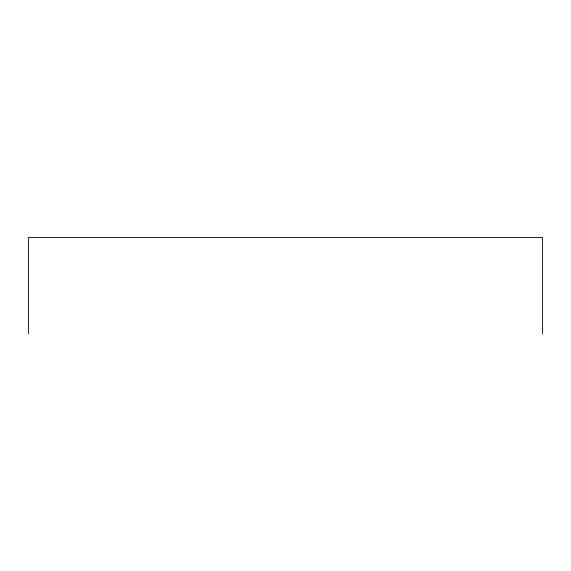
<?xml version="1.0" encoding="UTF-8"?>
<svg xmlns="http://www.w3.org/2000/svg" width="571" height="571" viewBox="0 0 571 571"><rect width="100%" height="100%" fill="white"/><g stroke="black" fill="none" stroke-linecap="round" stroke-linejoin="round"><path stroke-width="0.86" d="M542.45 333.585L542.45 237.415L28.55 237.415L28.55 333.585"/></g></svg>
